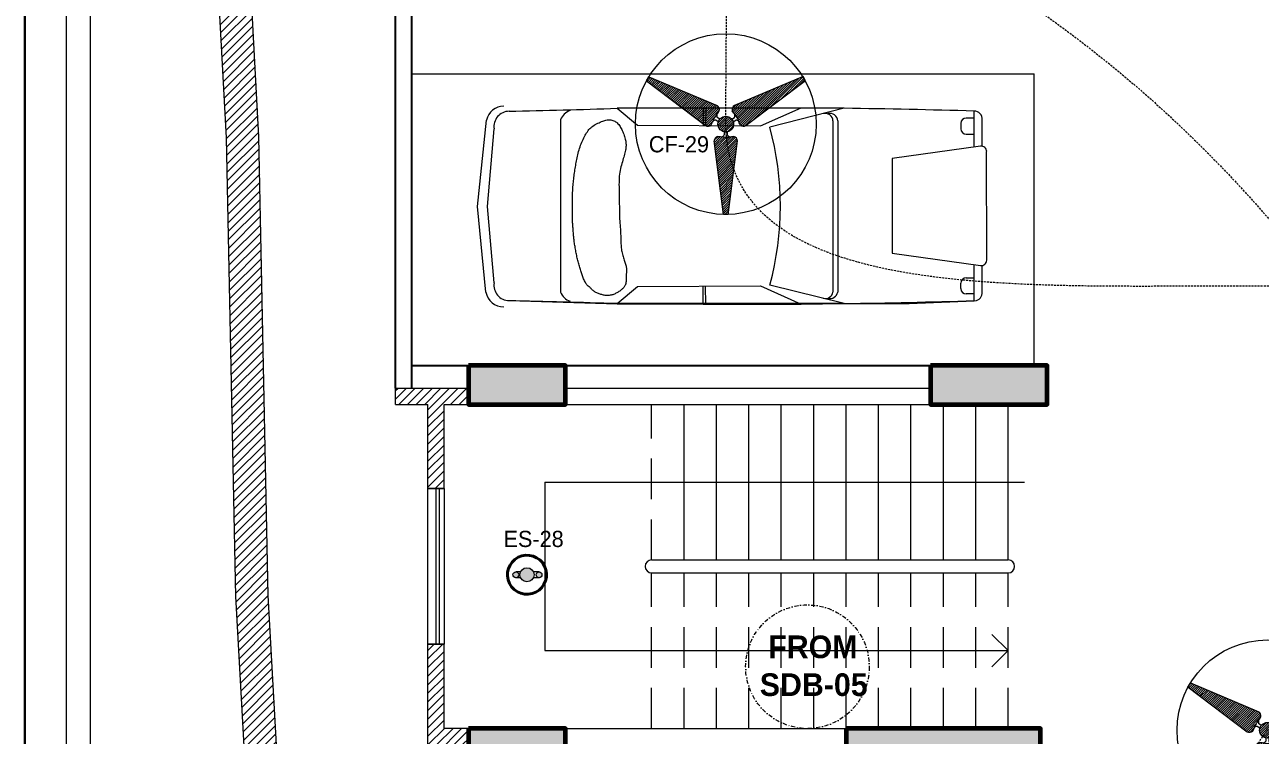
# Model space of a CAD drawing. Header units: inches. Extents: x 109699 to 44449955, y -10987 to 15824140.
# Drawn here: x 192428.4 to 192809.6, y -3500.8 to -3281.6 of the extents above; entities that cross this region are included whole.
import ezdxf

# ---------------------------------------------------------------- set-up
doc = ezdxf.new("R2010")
doc.units = ezdxf.units.IN
doc.header["$LTSCALE"] = 5
doc.header["$MEASUREMENT"] = 0
doc.linetypes.add('DASHDOT', pattern=[1, 0.5, -0.25, 0, -0.25])
doc.linetypes.add('DASHED2', pattern=[0.375, 0.25, -0.125])
doc.layers.get('0').update_dxf_attribs({"color": 123})
for name, color, linetype, lineweight in [('@NORMAL', 7, 'Continuous', 5), ('car-plan', 179, 'Continuous', 13), ('cloumn', 253, 'Continuous', 60), ('collum', 8, 'Continuous', 70), ('E-CF-Ceiling-Fan', 30, 'Continuous', 13), ('E-Con-Point', 5, 'DASHED2', 13), ('E-ES-Energy Saver-Light', 140, 'Continuous', 13), ('E-Sub-Distrubtion board', 3, 'Continuous', 13), ('glass', 140, 'Continuous', 18), ('Ground foor outer wall', 7, 'Continuous', 25), ('ha', 252, 'Continuous', 5), ('HATCH2', 253, 'Continuous', 15), ('Railling', 8, 'Continuous', 5), ('SB', 1, 'DASHDOT', 20), ('STAIR', 8, 'Continuous', 13), ('WALL-1', 8, 'Continuous', 9)]:
    doc.layers.add(name, color=color, linetype=linetype, lineweight=lineweight)
doc.styles.get("Standard").update_dxf_attribs({"font": 'times.ttf'})
pattern_1 = [(45, (140774.1269, 2531389.2565), (-1.3258252147, 1.3258252147), [])]

# ---------------------------------------------------------------- blocks, each defined once
blk = doc.blocks.new('zxczxczxcz')
at = {"layer": '@NORMAL'}
for points in [[(177327.54, -15450.1), (175295.18, -15450.1), (175295.18, -14276.83), (177327.54, -14276.83)], [(177319.91, -15442.46), (175302.82, -15442.46), (175302.82, -14284.47), (177319.91, -14284.47)]]:
    blk.add_lwpolyline(points, close=True, dxfattribs=at)
at = {"layer": 'WALL-1', "lineweight": 30}
blk.add_lwpolyline([(177340.91, -15463.47), (175281.82, -15463.47), (175281.82, -14263.47), (177340.91, -14263.47)], close=True, dxfattribs=at)
blk = doc.blocks.new('gs')
at = {"layer": 'car-plan'}
for p, q in [((26267.59, 9819.38), (26273.89, 9814.16)), ((26294.14, 9819.6), (26294.07, 9814.04)), ((26294.91, 9819.61), (26294.84, 9814.04)), ((26311.79, 9813.96), (26324.33, 9819.55)), ((26337.66, 9819.38), (26314.66, 9813.61)), ((26377.73, 9816.37), (26375.25, 9816.37)), ((26380.19, 9807.67), (26380.18, 9816.24)), ((26224.53, 9789.08), (26227.31, 9815.69)), ((26227.61, 9789.13), (26229.62, 9813.03)), ((26258.38, 9812.16), (26258.62, 9812.5)), ((26258.62, 9812.5), (26258.87, 9812.81)), ((26258.87, 9812.81), (26259.14, 9813.12)), ((26259.14, 9813.12), (26259.43, 9813.4)), ((26259.43, 9813.4), (26259.74, 9813.67)), ((26259.74, 9813.67), (26260.07, 9813.92)), ((26260.07, 9813.92), (26260.43, 9814.16)), ((26260.43, 9814.16), (26260.81, 9814.38)), ((26260.81, 9814.38), (26261.19, 9814.58)), ((26261.19, 9814.58), (26261.59, 9814.77)), ((26261.59, 9814.77), (26261.98, 9814.95)), ((26261.98, 9814.95), (26262.37, 9815.11)), ((26262.37, 9815.11), (26262.75, 9815.26)), ((26262.75, 9815.26), (26263.11, 9815.4)), ((26263.11, 9815.4), (26263.46, 9815.52)), ((26263.46, 9815.52), (26263.8, 9815.63)), ((26263.8, 9815.63), (26264.13, 9815.72)), ((26264.13, 9815.72), (26264.45, 9815.78)), ((26264.45, 9815.78), (26264.76, 9815.83)), ((26264.76, 9815.83), (26265.07, 9815.85)), ((26265.07, 9815.85), (26265.37, 9815.85)), ((26265.37, 9815.85), (26265.67, 9815.81)), ((26265.67, 9815.81), (26265.97, 9815.75)), ((26265.97, 9815.75), (26266.26, 9815.66)), ((26266.26, 9815.66), (26266.55, 9815.55)), ((26266.55, 9815.55), (26266.83, 9815.41)), ((26266.83, 9815.41), (26267.1, 9815.25)), ((26267.1, 9815.25), (26267.35, 9815.06)), ((26267.35, 9815.06), (26267.6, 9814.85)), ((26267.6, 9814.85), (26267.83, 9814.62)), ((26267.83, 9814.62), (26268.05, 9814.36)), ((26268.05, 9814.36), (26268.25, 9814.09)), ((26268.25, 9814.09), (26268.45, 9813.8)), ((26268.45, 9813.8), (26268.64, 9813.5)), ((26268.64, 9813.5), (26268.81, 9813.18)), ((26268.81, 9813.18), (26268.98, 9812.84)), ((26268.98, 9812.84), (26269.14, 9812.49)), ((26269.14, 9812.49), (26269.3, 9812.13)), ((26273.89, 9814.16), (26311.79, 9813.96)), ((26373.63, 9814.74), (26373.63, 9813.02)), ((26256.46, 9808.44), (26256.66, 9808.9)), ((26256.66, 9808.9), (26256.86, 9809.36)), ((26256.86, 9809.36), (26257.07, 9809.8)), ((26257.07, 9809.8), (26257.28, 9810.23)), ((26257.28, 9810.23), (26257.5, 9810.65)), ((26257.5, 9810.65), (26257.72, 9811.05)), ((26257.72, 9811.05), (26257.93, 9811.44)), ((26257.93, 9811.44), (26258.16, 9811.81)), ((26258.16, 9811.81), (26258.38, 9812.16)), ((26269.3, 9812.13), (26269.45, 9811.77)), ((26269.45, 9811.77), (26269.59, 9811.39)), ((26269.59, 9811.39), (26269.72, 9811.02)), ((26269.72, 9811.02), (26269.84, 9810.64)), ((26269.84, 9810.64), (26269.95, 9810.27)), ((26269.95, 9810.27), (26270.05, 9809.9)), ((26270.05, 9809.9), (26270.13, 9809.54)), ((26270.13, 9809.54), (26270.2, 9809.2)), ((26270.2, 9809.2), (26270.25, 9808.86)), ((26270.25, 9808.86), (26270.29, 9808.52)), ((26375.25, 9811.39), (26377.73, 9811.39)), ((26255.33, 9804.59), (26255.44, 9805.07)), ((26255.44, 9805.07), (26255.55, 9805.56)), ((26255.55, 9805.56), (26255.68, 9806.04)), ((26255.68, 9806.04), (26255.81, 9806.53)), ((26255.81, 9806.53), (26255.95, 9807.01)), ((26255.95, 9807.01), (26256.11, 9807.5)), ((26256.11, 9807.5), (26256.28, 9807.97)), ((26256.28, 9807.97), (26256.46, 9808.44)), ((26269.73, 9804.76), (26269.6, 9804.31)), ((26269.85, 9805.2), (26269.73, 9804.76)), ((26269.96, 9805.62), (26269.85, 9805.2)), ((26270.06, 9806.03), (26269.96, 9805.62)), ((26270.15, 9806.42), (26270.06, 9806.03)), ((26270.21, 9806.8), (26270.15, 9806.42)), ((26270.26, 9807.16), (26270.21, 9806.8)), ((26270.3, 9807.51), (26270.26, 9807.16)), ((26270.29, 9808.52), (26270.31, 9808.19)), ((26270.31, 9807.85), (26270.3, 9807.51)), ((26270.31, 9808.19), (26270.31, 9807.85)), ((26379.69, 9807.67), (26352.37, 9803.9)), ((26381.59, 9772.49), (26381.57, 9806.06)), ((26254.63, 9800.85), (26254.7, 9801.31)), ((26254.7, 9801.31), (26254.78, 9801.77)), ((26254.78, 9801.77), (26254.87, 9802.23)), ((26254.87, 9802.23), (26254.95, 9802.69)), ((26254.95, 9802.69), (26255.04, 9803.16)), ((26255.04, 9803.16), (26255.14, 9803.63)), ((26255.14, 9803.63), (26255.23, 9804.11)), ((26255.23, 9804.11), (26255.33, 9804.59)), ((26268.75, 9801.32), (26268.62, 9800.77)), ((26268.89, 9801.86), (26268.75, 9801.32)), ((26269.03, 9802.37), (26268.89, 9801.86)), ((26269.18, 9802.88), (26269.03, 9802.37)), ((26269.32, 9803.37), (26269.18, 9802.88)), ((26269.46, 9803.85), (26269.32, 9803.37)), ((26269.6, 9804.31), (26269.46, 9803.85)), ((26352.37, 9803.9), (26352.37, 9774.64)), ((26254.11, 9797.08), (26254.17, 9797.55)), ((26254.17, 9797.55), (26254.22, 9798.03)), ((26254.22, 9798.03), (26254.28, 9798.5)), ((26254.28, 9798.5), (26254.35, 9798.98)), ((26254.35, 9798.98), (26254.41, 9799.45)), ((26254.41, 9799.45), (26254.48, 9799.92)), ((26254.48, 9799.92), (26254.55, 9800.38)), ((26254.55, 9800.38), (26254.63, 9800.85)), ((26268.16, 9797.16), (26268.15, 9796.5)), ((26268.19, 9797.8), (26268.16, 9797.16)), ((26268.24, 9798.42), (26268.19, 9797.8)), ((26268.31, 9799.04), (26268.24, 9798.42)), ((26268.4, 9799.63), (26268.31, 9799.04)), ((26268.5, 9800.21), (26268.4, 9799.63)), ((26268.62, 9800.77), (26268.5, 9800.21)), ((26253.81, 9793.04), (26253.83, 9793.45)), ((26253.83, 9793.45), (26253.85, 9793.87)), ((26253.85, 9793.87), (26253.87, 9794.31)), ((26253.87, 9794.31), (26253.9, 9794.75)), ((26253.9, 9794.75), (26253.94, 9795.2)), ((26253.94, 9795.2), (26253.98, 9795.67)), ((26253.98, 9795.67), (26254.02, 9796.13)), ((26254.02, 9796.13), (26254.06, 9796.6)), ((26254.06, 9796.6), (26254.11, 9797.08)), ((26268.15, 9796.5), (26268.14, 9795.84)), ((26268.14, 9795.84), (26268.15, 9795.17)), ((26268.15, 9795.17), (26268.17, 9794.5)), ((26268.17, 9794.5), (26268.2, 9793.81)), ((26268.2, 9793.81), (26268.24, 9793.13)), ((26253.8, 9792.65), (26253.81, 9793.04)), ((26253.8, 9785.76), (26253.8, 9792.65)), ((26268.24, 9793.13), (26268.29, 9785.93)), ((26227.09, 9762.68), (26224.53, 9789.08)), ((26229.62, 9765.51), (26227.61, 9789.13)), ((26253.8, 9785.4), (26253.8, 9785.76)), ((26268.29, 9785.93), (26268.34, 9785.25)), ((26253.81, 9785.06), (26253.8, 9785.4)), ((26253.81, 9784.72), (26253.81, 9785.06)), ((26253.83, 9784.39), (26253.81, 9784.72)), ((26253.84, 9784.06), (26253.83, 9784.39)), ((26253.86, 9783.73), (26253.84, 9784.06)), ((26253.89, 9783.4), (26253.86, 9783.73)), ((26253.91, 9783.06), (26253.89, 9783.4)), ((26253.94, 9782.72), (26253.91, 9783.06)), ((26253.97, 9782.37), (26253.94, 9782.72)), ((26253.99, 9782.02), (26253.97, 9782.37)), ((26254.02, 9781.68), (26253.99, 9782.02)), ((26268.34, 9785.25), (26268.39, 9784.58)), ((26268.39, 9784.58), (26268.44, 9783.93)), ((26268.44, 9783.93), (26268.49, 9783.3)), ((26268.49, 9783.3), (26268.53, 9782.7)), ((26268.53, 9782.7), (26268.57, 9782.12)), ((26268.57, 9782.12), (26268.6, 9781.57)), ((26254.05, 9781.34), (26254.02, 9781.68)), ((26254.08, 9781), (26254.05, 9781.34)), ((26254.1, 9780.68), (26254.08, 9781)), ((26254.13, 9780.36), (26254.1, 9780.68)), ((26254.15, 9780.05), (26254.13, 9780.36)), ((26254.18, 9779.75), (26254.15, 9780.05)), ((26254.2, 9779.45), (26254.18, 9779.75)), ((26254.23, 9779.14), (26254.2, 9779.45)), ((26254.26, 9778.83), (26254.23, 9779.14)), ((26254.3, 9778.51), (26254.26, 9778.83)), ((26254.34, 9778.17), (26254.3, 9778.51)), ((26254.4, 9777.82), (26254.34, 9778.17)), ((26268.6, 9781.57), (26268.63, 9781.06)), ((26268.63, 9781.06), (26268.65, 9780.57)), ((26268.65, 9780.57), (26268.66, 9780.11)), ((26268.66, 9780.11), (26268.67, 9779.66)), ((26268.67, 9779.66), (26268.68, 9779.22)), ((26268.68, 9779.22), (26268.69, 9778.8)), ((26268.69, 9778.8), (26268.71, 9778.38)), ((26268.71, 9778.38), (26268.72, 9777.97)), ((26254.45, 9777.46), (26254.4, 9777.82)), ((26254.52, 9777.08), (26254.45, 9777.46)), ((26254.58, 9776.7), (26254.52, 9777.08)), ((26254.65, 9776.31), (26254.58, 9776.7)), ((26254.73, 9775.91), (26254.65, 9776.31)), ((26254.8, 9775.52), (26254.73, 9775.91)), ((26254.87, 9775.12), (26254.8, 9775.52)), ((26254.94, 9774.73), (26254.87, 9775.12)), ((26255.02, 9774.34), (26254.94, 9774.73)), ((26255.09, 9773.96), (26255.02, 9774.34)), ((26268.72, 9777.97), (26268.74, 9777.56)), ((26268.74, 9777.56), (26268.77, 9777.15)), ((26268.77, 9777.15), (26268.8, 9776.75)), ((26268.8, 9776.75), (26268.84, 9776.34)), ((26268.84, 9776.34), (26268.89, 9775.95)), ((26268.89, 9775.95), (26268.95, 9775.55)), ((26268.95, 9775.55), (26269.02, 9775.16)), ((26269.02, 9775.16), (26269.11, 9774.77)), ((26269.11, 9774.77), (26269.2, 9774.39)), ((26269.2, 9774.39), (26269.31, 9774.01)), ((26352.37, 9774.64), (26379.71, 9770.88)), ((26255.16, 9773.57), (26255.09, 9773.96)), ((26255.24, 9773.19), (26255.16, 9773.57)), ((26255.32, 9772.82), (26255.24, 9773.19)), ((26255.41, 9772.45), (26255.32, 9772.82)), ((26255.51, 9772.08), (26255.41, 9772.45)), ((26255.61, 9771.71), (26255.51, 9772.08)), ((26255.72, 9771.35), (26255.61, 9771.71)), ((26255.83, 9771), (26255.72, 9771.35)), ((26255.95, 9770.64), (26255.83, 9771)), ((26256.07, 9770.3), (26255.95, 9770.64)), ((26269.31, 9774.01), (26269.41, 9773.63)), ((26269.41, 9773.63), (26269.53, 9773.27)), ((26269.53, 9773.27), (26269.64, 9772.91)), ((26269.64, 9772.91), (26269.75, 9772.56)), ((26269.75, 9772.56), (26269.86, 9772.22)), ((26269.86, 9772.22), (26269.97, 9771.89)), ((26269.97, 9771.89), (26270.07, 9771.56)), ((26270.07, 9771.56), (26270.16, 9771.25)), ((26270.16, 9771.25), (26270.24, 9770.95)), ((26270.24, 9770.95), (26270.31, 9770.66)), ((26270.31, 9770.66), (26270.38, 9770.38)), ((26380.2, 9762.22), (26380.2, 9770.88)), ((26256.18, 9769.95), (26256.07, 9770.3)), ((26256.3, 9769.61), (26256.18, 9769.95)), ((26256.4, 9769.28), (26256.3, 9769.61)), ((26256.51, 9768.94), (26256.4, 9769.28)), ((26256.61, 9768.62), (26256.51, 9768.94)), ((26256.7, 9768.3), (26256.61, 9768.62)), ((26256.8, 9767.98), (26256.7, 9768.3)), ((26256.9, 9767.66), (26256.8, 9767.98)), ((26257.01, 9767.35), (26256.9, 9767.66)), ((26257.12, 9767.04), (26257.01, 9767.35)), ((26257.24, 9766.74), (26257.12, 9767.04)), ((26257.37, 9766.44), (26257.24, 9766.74)), ((26270.33, 9766.85), (26270.32, 9766.68)), ((26270.32, 9766.68), (26270.32, 9766.51)), ((26270.34, 9767.43), (26270.33, 9767.23)), ((26270.33, 9767.23), (26270.33, 9767.04)), ((26270.33, 9767.04), (26270.33, 9766.85)), ((26270.35, 9767.64), (26270.34, 9767.43)), ((26270.37, 9767.85), (26270.35, 9767.64)), ((26270.38, 9768.06), (26270.37, 9767.85)), ((26270.38, 9770.38), (26270.42, 9770.11)), ((26270.4, 9768.27), (26270.38, 9768.06)), ((26270.43, 9768.48), (26270.4, 9768.27)), ((26270.42, 9770.11), (26270.46, 9769.85)), ((26270.45, 9768.7), (26270.43, 9768.48)), ((26270.47, 9768.91), (26270.45, 9768.7)), ((26270.46, 9769.85), (26270.48, 9769.6)), ((26270.48, 9769.13), (26270.47, 9768.91)), ((26270.48, 9769.6), (26270.48, 9769.36)), ((26270.48, 9769.36), (26270.48, 9769.13)), ((26375.25, 9767.07), (26377.73, 9767.07)), ((26257.51, 9766.14), (26257.37, 9766.44)), ((26257.66, 9765.86), (26257.51, 9766.14)), ((26257.81, 9765.59), (26257.66, 9765.86)), ((26257.96, 9765.35), (26257.81, 9765.59)), ((26258.1, 9765.13), (26257.96, 9765.35)), ((26258.24, 9764.93), (26258.1, 9765.13)), ((26258.37, 9764.77), (26258.24, 9764.93)), ((26258.48, 9764.65), (26258.37, 9764.77)), ((26258.59, 9764.55), (26258.48, 9764.65)), ((26258.69, 9764.48), (26258.59, 9764.55)), ((26258.78, 9764.42), (26258.69, 9764.48)), ((26258.87, 9764.37), (26258.78, 9764.42)), ((26258.96, 9764.31), (26258.87, 9764.37)), ((26259.06, 9764.25), (26258.96, 9764.31)), ((26259.16, 9764.16), (26259.06, 9764.25)), ((26259.27, 9764.06), (26259.16, 9764.16)), ((26259.39, 9763.93), (26259.27, 9764.06)), ((26259.52, 9763.78), (26259.39, 9763.93)), ((26259.66, 9763.62), (26259.52, 9763.78)), ((26259.81, 9763.46), (26259.66, 9763.62)), ((26259.98, 9763.29), (26259.81, 9763.46)), ((26260.16, 9763.13), (26259.98, 9763.29)), ((26260.35, 9762.97), (26260.16, 9763.13)), ((26260.56, 9762.82), (26260.35, 9762.97)), ((26260.78, 9762.68), (26260.56, 9762.82)), ((26267.58, 9759.15), (26273.89, 9764.38)), ((26268.14, 9762.85), (26267.91, 9762.7)), ((26268.35, 9763), (26268.14, 9762.85)), ((26268.57, 9763.16), (26268.35, 9763)), ((26268.77, 9763.32), (26268.57, 9763.16)), ((26268.97, 9763.48), (26268.77, 9763.32)), ((26269.15, 9763.64), (26268.97, 9763.48)), ((26269.33, 9763.8), (26269.15, 9763.64)), ((26269.49, 9763.96), (26269.33, 9763.8)), ((26269.63, 9764.13), (26269.49, 9763.96)), ((26269.76, 9764.29), (26269.63, 9764.13)), ((26269.87, 9764.45), (26269.76, 9764.29)), ((26269.96, 9764.62), (26269.87, 9764.45)), ((26270.04, 9764.78), (26269.96, 9764.62)), ((26270.11, 9764.93), (26270.04, 9764.78)), ((26270.16, 9765.09), (26270.11, 9764.93)), ((26270.2, 9765.24), (26270.16, 9765.09)), ((26270.24, 9765.38), (26270.2, 9765.24)), ((26270.26, 9765.51), (26270.24, 9765.38)), ((26270.28, 9765.64), (26270.26, 9765.51)), ((26270.3, 9765.75), (26270.28, 9765.64)), ((26270.31, 9765.87), (26270.3, 9765.75)), ((26270.32, 9766.11), (26270.31, 9765.99)), ((26270.31, 9765.99), (26270.31, 9765.87)), ((26270.32, 9766.51), (26270.32, 9766.37)), ((26270.32, 9766.37), (26270.32, 9766.23)), ((26270.32, 9766.23), (26270.32, 9766.11)), ((26273.89, 9764.38), (26311.79, 9764.58)), ((26294.14, 9758.94), (26294.07, 9764.5)), ((26294.91, 9758.93), (26294.84, 9764.5)), ((26311.79, 9764.58), (26324.33, 9758.99)), ((26337.59, 9759.15), (26314.7, 9764.86)), ((26373.63, 9763.73), (26373.63, 9765.45)), ((26261.02, 9762.55), (26260.78, 9762.68)), ((26261.26, 9762.44), (26261.02, 9762.55)), ((26261.51, 9762.33), (26261.26, 9762.44)), ((26261.77, 9762.23), (26261.51, 9762.33)), ((26262.02, 9762.13), (26261.77, 9762.23)), ((26262.28, 9762.04), (26262.02, 9762.13)), ((26262.54, 9761.96), (26262.28, 9762.04)), ((26262.8, 9761.89), (26262.54, 9761.96)), ((26263.06, 9761.82), (26262.8, 9761.89)), ((26263.31, 9761.76), (26263.06, 9761.82)), ((26263.57, 9761.71), (26263.31, 9761.76)), ((26263.83, 9761.67), (26263.57, 9761.71)), ((26264.09, 9761.64), (26263.83, 9761.67)), ((26264.35, 9761.63), (26264.09, 9761.64)), ((26264.62, 9761.62), (26264.35, 9761.63)), ((26264.88, 9761.63), (26264.62, 9761.62)), ((26265.15, 9761.65), (26264.88, 9761.63)), ((26265.42, 9761.69), (26265.15, 9761.65)), ((26265.68, 9761.74), (26265.42, 9761.69)), ((26265.95, 9761.8), (26265.68, 9761.74)), ((26266.21, 9761.87), (26265.95, 9761.8)), ((26266.46, 9761.96), (26266.21, 9761.87)), ((26266.72, 9762.06), (26266.46, 9761.96)), ((26266.97, 9762.17), (26266.72, 9762.06)), ((26267.21, 9762.29), (26266.97, 9762.17)), ((26267.45, 9762.42), (26267.21, 9762.29)), ((26267.68, 9762.56), (26267.45, 9762.42)), ((26267.91, 9762.7), (26267.68, 9762.56)), ((26377.73, 9762.1), (26375.25, 9762.1))]:
    blk.add_line(p, q, dxfattribs=at)
for points in [[(26337.66, 9819.38), (26267.59, 9819.38)], [(26377.73, 9807.44), (26377.73, 9818.52)], [(26250.07, 9815.86), (26250.07, 9762.68)], [(26334.16, 9815.48), (26334.16, 9762.68)], [(26335.61, 9815.48), (26335.61, 9762.68)], [(26377.73, 9760.02), (26377.73, 9771.11)], [(26234.23, 9760.08), (26250.91, 9759.59), (26267.59, 9759.1), (26294.14, 9758.94), (26324.33, 9758.99), (26337.59, 9759.15), (26357.66, 9759.15), (26377.73, 9760.02)], [(26337.59, 9759.15), (26267.58, 9759.15)]]:
    blk.add_lwpolyline(points, dxfattribs=at)
for centre, radius, start, end in [((26232.58, 9814.7), 5.37, 90.1707, 169.325), ((26234.25, 9813.78), 4.69, 90.1951, 189.1327), ((26145.98, 13653.85), 3836.4, 271.31807, 271.8165), ((26254.83, 9813.85), 5.17, 110.4258, 157.0865), ((26331.72, 9815.38), 2.44, 2.4388, 104.0768), ((26333.18, 9815.38), 2.44, 2.4388, 104.0768), ((26300.3, 7127.06), 2692.58, 88.35208, 89.20503), ((26375.25, 9814.74), 1.63, 90, 180), ((26377.72, 9816.05), 2.47, 355.6524, 89.7313), ((26224.89, 9789.17), 93.04, 344.8512, 15.2298), ((26375.25, 9813.02), 1.63, 180, 270), ((26379.95, 9806.06), 1.63, 0.0405, 98.9166), ((26379.96, 9772.48), 1.63, 261.1023, 0.0405), ((26375.25, 9765.45), 1.63, 90, 180), ((26234.25, 9764.76), 4.69, 170.8673, 269.8049), ((26375.25, 9763.73), 1.63, 180, 270), ((26232.39, 9763.5), 5.37, 188.7802, 271.8146), ((26145.98, 5924.63), 3836.4, 88.1835, 88.68193), ((26254.83, 9764.7), 5.17, 202.9135, 249.5742), ((26331.76, 9763.12), 2.44, 256.0043, 349.7168), ((26333.21, 9763.12), 2.44, 256.0043, 349.7168), ((26301.78, 12347.18), 2588.28, 270.7926, 271.68154), ((26377.76, 9762.46), 2.45, 273.8483, 5.5187)]:
    blk.add_arc(centre, radius, start, end, dxfattribs=at)
blk = doc.blocks.new('coloumn-01')
at = {"layer": 'ha'}
h = blk.add_hatch(dxfattribs=at)
h.set_pattern_fill('AR-CONC', color=256, scale=0.5)
h.set_pattern_definition([(50, (0, 0), (3.586300913, -0.313760675), [0.375, -4.125]), (355, (0, 0), (-0.693756668, 3.7609606685), [0.3, -3.3]), (100.45144446, (0.299, -0.026), (2.8925442336, 3.447199955), [0.31870096, -3.50571056]), (46.1842, (0, 1), (5.336206653, -0.827596404), [0.5625, -6.1875]), (96.6356355, (0.4447, 0.931), (4.673309728, 4.870593004), [0.47805171, -5.2585688]), (351.184164, (0, 1), (4.673309725, 4.870593001), [0.45, -4.950000005]), (21, (0.5, 0.75), (2.9845352606, -2.0130944533), [0.375, -4.125]), (326, (0.5, 0.75), (1.2165766596, 3.625750225), [0.3, -3.3]), (71.45144474, (0.7487, 0.5822), (4.2011118836, 1.612655764), [0.31870095, -3.50571056]), (37.5, (0, 0), (0.0607992766, 1.66446926916), [0, -3.26, 0, -3.35, 0, -3.3125]), (7.5, (0, 0), (1.3153476872, 1.9720585594), [0, -1.91, 0, -3.185, 0, -1.2625]), (327.5, (-1.115, 0), (2.66911218086, -0.1127743587), [0, -1.25, 0, -3.9, 0, -5.175]), (317.5, (-1.615, 0), (2.9159308467, 0.5005249117), [0, -1.625, 0, -2.59, 0, -3.675])])
h.paths.add_polyline_path([(32128.45, -2546319.05), (32092.45, -2546319.05), (32092.45, -2546331.05), (32128.45, -2546331.05)])
h.paths.add_polyline_path([(32128.45, -2546617.13), (32098.45, -2546617.13), (32098.45, -2546629.13), (32128.45, -2546629.13)])
h.paths.add_polyline_path([(31978.52, -2546605.13), (31966.52, -2546605.13), (31966.52, -2546635.13), (31978.52, -2546635.13)])
h.paths.add_polyline_path([(31821.2, -2546605.13), (31809.2, -2546605.13), (31809.2, -2546635.13), (31821.2, -2546635.13)])
h.paths.add_polyline_path([(31689.2, -2546611.13), (31677.2, -2546611.13), (31677.2, -2546635.13), (31689.2, -2546635.13)])
h.paths.add_polyline_path([(31417.2, -2546611.13), (31405.2, -2546611.13), (31405.2, -2546635.13), (31417.2, -2546635.13)])
h.paths.add_polyline_path([(31435.2, -2546415.35), (31405.2, -2546415.35), (31405.2, -2546427.35), (31435.2, -2546427.35)])
h.paths.add_polyline_path([(31633.75, -2546415.35), (31603.75, -2546415.35), (31603.75, -2546427.35), (31633.75, -2546427.35)])
h.paths.add_polyline_path([(31821.2, -2546319.05), (31809.2, -2546319.05), (31809.2, -2546349.05), (31821.2, -2546349.05)])
h.paths.add_polyline_path([(31996.52, -2546319.05), (31966.52, -2546319.05), (31966.52, -2546331.05), (31996.52, -2546331.05)])
h.paths.add_polyline_path([(31581.75, -2546291.05), (31541.75, -2546291.05), (31541.75, -2546301.05), (31581.75, -2546301.05)])
h.paths.add_polyline_path([(31485.75, -2546261.05), (31475.75, -2546261.05), (31475.75, -2546301.05), (31485.75, -2546301.05)])
h.paths.add_polyline_path([(31581.75, -2546206.05), (31521.75, -2546206.05), (31521.75, -2546216.05), (31581.75, -2546216.05)])
h.paths.add_polyline_path([(31435.2, -2546206.05), (31405.2, -2546206.05), (31405.2, -2546218.05), (31435.2, -2546218.05)])
h.paths.add_polyline_path([(31435.2, -2546094.05), (31405.2, -2546094.05), (31405.2, -2546106.05), (31435.2, -2546106.05)])
h.paths.add_polyline_path([(31583.75, -2546094.05), (31547.75, -2546094.05), (31547.75, -2546106.05), (31583.75, -2546106.05)])
h.paths.add_polyline_path([(31775.41, -2546094.05), (31763.41, -2546094.05), (31763.41, -2546124.05), (31775.41, -2546124.05)])
h.paths.add_polyline_path([(32059.8, -2546094.05), (32047.8, -2546094.05), (32047.8, -2546124.05), (32059.8, -2546124.05)])
h.paths.add_polyline_path([(32058.07, -2545913.63), (32028.07, -2545913.63), (32028.07, -2545925.63), (32058.07, -2545925.63)])
h.paths.add_polyline_path([(32048.07, -2545722.71), (32036.07, -2545722.71), (32036.07, -2545746.71), (32048.07, -2545746.71)])
h.paths.add_polyline_path([(31799.41, -2545913.63), (31763.41, -2545913.63), (31763.41, -2545925.63), (31799.41, -2545925.63)])
h.paths.add_polyline_path([(31591.54, -2545945.05), (31561.31, -2545945.05), (31561.31, -2545957.05), (31591.54, -2545957.05)])
h.paths.add_polyline_path([(31435.2, -2545945.05), (31405.2, -2545945.05), (31405.2, -2545957.05), (31435.2, -2545957.05)])
h.paths.add_polyline_path([(31429.2, -2545715.38), (31405.2, -2545715.38), (31405.2, -2545727.38), (31429.2, -2545727.38)])
h.paths.add_polyline_path([(31605.54, -2545715.38), (31581.54, -2545715.38), (31581.54, -2545727.38), (31605.54, -2545727.38)])
h.paths.add_polyline_path([(31775.41, -2545711.61), (31763.41, -2545711.61), (31763.41, -2545735.61), (31775.41, -2545735.61)])
at = {"layer": 'cloumn'}
for points, elevation in [([(31405.2, -2546094.05), (31405.2, -2546106.05), (31435.2, -2546106.05), (31435.2, -2546094.05)], -16.69), ([(31547.75, -2546094.05), (31547.75, -2546106.05), (31583.75, -2546106.05), (31583.75, -2546094.05)], -16.69), ([(31405.2, -2546206.05), (31405.2, -2546218.05), (31435.2, -2546218.05), (31435.2, -2546206.05)], -16.7), ([(31521.75, -2546206.05), (31521.75, -2546216.05), (31581.75, -2546216.05), (31581.75, -2546206.05)], -16.77)]:
    blk.add_lwpolyline(points, close=True, dxfattribs=dict(at, elevation=elevation))
blk = doc.blocks.new('1')
at = {"layer": 'E-CF-Ceiling-Fan', "linetype": 'ByBlock', "ltscale": 0.5}
h = blk.add_hatch(dxfattribs=at)
h.set_pattern_fill('ANSI31', color=256, scale=10)
edge = h.paths.add_edge_path()
edge.add_line((209066.54, -13067.12), (209064.64, -13070.41))
edge.add_line((209064.64, -13070.41), (209110.25, -13104.88))
edge.add_ellipse((209112.02, -13101.65), major_axis=(2.6, 2.6), ratio=1, start_angle=196.31276, end_angle=268.28725)
edge.add_line((209114.54, -13104.33), (209115.48, -13102.7))
edge.add_ellipse((209130.24, -13106.24), major_axis=(10.73, 10.73), ratio=1, start_angle=88.44228, end_angle=121.48903, ccw=False)
edge.add_line((209119.81, -13095.22), (209120.85, -13093.41))
edge.add_ellipse((209117.27, -13092.56), major_axis=(2.6, 2.6), ratio=1, start_angle=301.64406, end_angle=373.61855)
edge.add_line((209119.19, -13089.42), (209066.54, -13067.12))
edge = h.paths.add_edge_path()
edge.add_ellipse((209131.09, -13116.74), major_axis=(2.63, 2.63), ratio=1, start_angle=316.82974, end_angle=387.83896)
edge.add_line((209132.19, -13113.18), (209130.55, -13113.22))
edge.add_ellipse((209126.3, -13098.3), major_axis=(-10.97, 10.97), ratio=1, start_angle=145.19517, end_angle=150.87436, ccw=False)
edge.add_ellipse((209126.3, -13098.3), major_axis=(-10.97, 10.97), ratio=1, start_angle=122.43368, end_angle=145.19517, ccw=False)
edge.add_ellipse((209126.3, -13098.3), major_axis=(-10.97, 10.97), ratio=1, start_angle=118.57493, end_angle=122.43368, ccw=False)
edge.add_line((209121.91, -13113.18), (209119.57, -13113.18))
edge.add_ellipse((209120.63, -13116.71), major_axis=(2.6, 2.6), ratio=1, start_angle=61.68097, end_angle=133.65033)
edge.add_line((209116.95, -13116.62), (209123.99, -13173.43))
edge.add_line((209123.99, -13173.43), (209127.78, -13173.44))
edge.add_line((209127.78, -13173.44), (209134.81, -13116.62))
h.paths.add_polyline_path([(209119.85, -13103.74, 1), (209131.91, -13103.74, 1)])
edge = h.paths.add_edge_path()
edge.add_line((209187.37, -13070.2), (209185.49, -13066.97))
edge.add_line((209185.49, -13066.97), (209132.57, -13089.42))
edge.add_ellipse((209134.49, -13092.56), major_axis=(-2.6, 2.6), ratio=1, start_angle=-13.61855, end_angle=58.35594)
edge.add_line((209130.91, -13093.41), (209131.96, -13095.22))
edge.add_ellipse((209121.52, -13106.24), major_axis=(10.73, 10.73), ratio=1, start_angle=328.51097, end_angle=361.55772, ccw=False)
edge.add_line((209136.28, -13102.7), (209137.22, -13104.33))
edge.add_ellipse((209139.75, -13101.65), major_axis=(-2.6, 2.6), ratio=1, start_angle=91.71275, end_angle=163.2983)
edge.add_line((209141.49, -13104.89), (209187.37, -13070.2))
at = {"layer": 'E-CF-Ceiling-Fan', "ltscale": 10}
for p, q in [((209064.64, -13070.41), (209066.54, -13067.12)), ((209064.64, -13070.41), (209110.25, -13104.88)), ((209066.54, -13067.12), (209119.19, -13089.42)), ((209185.49, -13066.97), (209132.57, -13089.42)), ((209187.37, -13070.2), (209141.49, -13104.89)), ((209187.37, -13070.2), (209185.49, -13066.97)), ((209119.81, -13095.22), (209120.85, -13093.41)), ((209131.96, -13095.22), (209130.91, -13093.41)), ((209114.54, -13104.33), (209115.48, -13102.7)), ((209120.09, -13102.06), (209118.09, -13100.71)), ((209121.19, -13099.96), (209119.13, -13098.56)), ((209130.58, -13099.96), (209132.63, -13098.56)), ((209131.67, -13102.06), (209133.67, -13100.71)), ((209137.22, -13104.33), (209136.28, -13102.7)), ((209119.57, -13113.18), (209121.91, -13113.18)), ((209124.63, -13109.64), (209124.63, -13112.09)), ((209126.99, -13109.67), (209126.99, -13112.09)), ((209130.55, -13113.22), (209132.19, -13113.18)), ((209123.99, -13173.43), (209116.95, -13116.62)), ((209127.78, -13173.44), (209134.81, -13116.62)), ((209127.78, -13173.44), (209123.99, -13173.43))]:
    blk.add_line(p, q, dxfattribs=at)
for radius in [69.7, 6.03]:
    blk.add_circle((209125.88, -13103.74), radius, dxfattribs=at)
for centre, major_axis, start_param, end_param in [((209117.27, -13092.56), (2.6, 2.6), 5.264682, 6.520874), ((209134.49, -13092.56), (-2.6, 2.6), -0.237688, 1.018503), ((209130.24, -13106.24), (10.73, 10.73), 1.543609, 2.120384), ((209118.16, -13104.58), (2.74, 2.74), 0.801842, 1.428905), ((209122.76, -13097.19), (-2.74, 2.74), 0.462237, 1.148538), ((209121.52, -13106.24), (10.73, 10.73), 5.733598, 6.310373), ((209129.01, -13097.19), (-2.74, 2.74), 3.563851, 4.250152), ((209133.61, -13104.58), (-2.74, 2.74), -1.428905, -0.801842), ((209112.02, -13101.65), (2.6, 2.6), 3.426304, 4.682496), ((209120.63, -13116.71), (2.6, 2.6), 1.076536, 2.332638), ((209126.3, -13098.3), (-10.97, 10.97), 2.069523, 2.633254), ((209121.46, -13109.86), (-2.74, 2.74), 2.745104, 3.314941), ((209130.16, -13109.86), (2.74, 2.74), 2.968245, 3.636223), ((209131.09, -13116.74), (2.63, 2.63), 5.529722, 6.769067), ((209139.75, -13101.65), (-2.6, 2.6), 1.60069, 2.856881)]:
    blk.add_ellipse(centre, major_axis=major_axis, ratio=1, start_param=start_param, end_param=end_param, dxfattribs=at)
blk = doc.blocks.new('A$C63FA2F8C')
at = {"linetype": 'ByBlock', "ltscale": 0.5}
h = blk.add_hatch(color=256, dxfattribs=at)
h.dxf.hatch_style = 1
h.paths.add_polyline_path([(337, 262, 1), (186, 262, 1)])
h.paths.add_polyline_path([(175, 261, 1), (112, 261, 1)])
h.paths.add_polyline_path([(360, 261, 1), (423, 261, 1)])
at = {"ltscale": 2}
for p, q in [((193, 293), (145, 293)), ((391, 293), (330, 293)), ((194, 230), (145, 230)), ((391, 230), (330, 230))]:
    blk.add_line(p, q, dxfattribs=at)
for centre, radius in [((143, 261), 31.4), ((262, 262), 75.4), ((391, 261), 31.4)]:
    blk.add_circle(centre, radius, dxfattribs=at)
at = {"lineweight": 40}
blk.add_ellipse((262, 262), major_axis=(-89, 189), ratio=1, start_param=-1.547954, end_param=4.735231, dxfattribs=at)

msp = doc.modelspace()

# ---------------------------------------------------------------- hatches: boundary and pattern name
at = {"layer": 'HATCH2'}
h = msp.add_hatch(dxfattribs=at)
h.set_pattern_fill('ANSI31', color=256, scale=15)
h.set_pattern_definition(pattern_1)
h.paths.add_polyline_path([(192507.08, -4034), (192508.63, -3989.05), (192511.02, -3920.14), (192512.25, -3884.64), (192513.14, -3809.39), (192513.48, -3777.18), (192508.64, -3709.19), (192504.31, -3643.01), (192500.41, -3581.96), (192497.16, -3523.69), (192494.86, -3482.33), (192493.51, -3458.02), (192491.84, -3374.13), (192490.69, -3316.49), (192486.21, -3233.82), (192485.22, -3215.6), (192483.27, -3151.88), (192481.65, -3096.94), (192480.09, -3047.61), (192479.26, -3021.67), (192477.43, -2963.89), (192476.39, -2931.23), (192766.37, -2911.34), (192880.33, -2903.53), (193086.55, -2889.39), (193240.67, -2878.82), (193242.49, -2888.72), (193193.36, -2892.09), (193115.56, -2897.42), (193017.63, -2904.14), (192894.59, -2912.58), (192661.62, -2928.55), (192486.69, -2940.55), (192490.34, -3055.32), (192493.54, -3161.01), (192495.32, -3217.16), (192497.81, -3263.17), (192500.68, -3316.12), (192503.5, -3457.64), (192510.39, -3581.36), (192522.93, -3768.99), (192522.63, -3856.77), (192518.75, -3985.91), (192517.06, -4034.66)])
h = msp.add_hatch(dxfattribs=at)
h.set_pattern_fill('ANSI31', color=256, scale=15)
h.set_pattern_definition(pattern_1)
h.paths.add_polyline_path([(192552.83, -3398.7), (192552.83, -3424.7), (192557.83, -3424.7), (192557.83, -3398.7), (192565.28, -3398.7), (192565.28, -3393.7), (192542.85, -3393.7), (192542.85, -3398.7)])
h = msp.add_hatch(dxfattribs=at)
h.set_pattern_fill('ANSI31', color=256, scale=15)
h.set_pattern_definition(pattern_1)
h.paths.add_polyline_path([(192557.83, -3498.7), (192557.83, -3472.7), (192552.83, -3472.7), (192552.83, -3503.7), (192555.83, -3503.7), (192555.83, -3510.7), (192560.83, -3510.7), (192560.83, -3503.7), (192565.28, -3503.7), (192565.28, -3498.7)])

# ---------------------------------------------------------------- linework, layer by layer
at = {"layer": '@NORMAL'}
for p, q in [((192547.83, -3296.7, 0.42), (192739.83, -3296.7, 0.29)), ((192739.81, -3386.7, -6.05), (192739.83, -3296.7, -3.37))]:
    msp.add_line(p, q, dxfattribs=at)
at = {"layer": '@NORMAL', "color": 1}
for p, q in [((192588.83, -3422.7, 0.42), (192588.83, -3474.7, 0.42)), ((192588.83, -3422.7, 0.4), (192736.83, -3422.7, 0.26)), ((192731.83, -3474.7, 0.44), (192726.83, -3469.7, 0.44)), ((192588.83, -3474.7, 0.34), (192731.83, -3474.7, 0.34)), ((192731.83, -3474.7, 0.54), (192726.83, -3479.7, 0.44))]:
    msp.add_line(p, q, dxfattribs=at)
at = {"layer": 'E-Con-Point', "ltscale": 0.5}
for points in [[(193120.33, -3401.17, -0.21), (193079.41, -3392.59, 0.21), (192800.89, -3362.21, 0.21), (192644.71, -3312.23, 0.21), (192644.71, -3309.82, 0.21), (192645.49, -3107.18, 0.72)], [(192528.11, -3204.4, 0.51), (192599.55, -3214.52, 0.51), (192783.6, -3311.6), (192872.18, -3422.31, 0.48), (193056.34, -3630.5), (193221.22, -3659.79, 0.56)], [(193120.33, -3401.17, -0.11), (193005.1, -3405.12, 0.5), (192867.23, -3463.36, 0.51), (192811.82, -3499.28), (193028.81, -3750.99, -0.06), (193028.31, -3755.77, -0.06), (192820, -3783.46, 0.22), (192670.17, -3731.74)]]:
    msp.add_spline(points, degree=3, dxfattribs=at)
at = {"layer": 'glass'}
for p, q in [((192552.83, -3472.7, 0.42), (192552.83, -3424.7, 0.42)), ((192555.33, -3472.7, 0.42), (192555.33, -3424.7, 0.42)), ((192556.33, -3472.7, 0.42), (192556.33, -3424.7, 0.42)), ((192557.83, -3424.7, 0.42), (192557.83, -3472.7, 0.42))]:
    msp.add_line(p, q, dxfattribs=at)
at = {"layer": 'Ground foor outer wall'}
for p, q in [((192547.81, -3393.7, -6.25), (192547.85, -3161.7, 0.64)), ((192542.85, -3393.7, 0.4), (192542.85, -3166.7, 0.55)), ((192547.81, -3386.7, 0.42), (192723.83, -3386.7, 0.3))]:
    msp.add_line(p, q, dxfattribs=at)
at = {"layer": 'Railling', "linetype": 'Continuous'}
for p, q in [((192621.83, -3446.7, 0.43), (192731.83, -3446.7, 0.43)), ((192621.83, -3450.7, 0.43), (192731.83, -3450.7, 0.43))]:
    msp.add_line(p, q, dxfattribs=at)
for centre, start, end in [((192621.83, -3448.7, 0.43), 90, 270), ((192731.83, -3448.7, 0.43), 270, 90)]:
    msp.add_arc(centre, 2, start, end, dxfattribs=at)
at = {"layer": 'SB', "ltscale": 0.5}
msp.add_circle((192669.91, -3479.65, 0.6), 19.07, dxfattribs=at)
at = {"layer": 'STAIR', "linetype": 'DASHED2', "ltscale": 10}
for p, q in [((192621.83, -3446.7, 0.33), (192621.83, -3398.7, 0.3)), ((192621.83, -3498.7, 0.35), (192621.83, -3450.7, 0.33)), ((192631.83, -3498.7, 0.35), (192631.83, -3450.7, 0.33)), ((192641.83, -3498.7, 0.35), (192641.83, -3450.7, 0.33)), ((192651.83, -3498.7, 0.35), (192651.83, -3450.7, 0.33)), ((192661.83, -3498.7, 0.35), (192661.83, -3450.7, 0.33)), ((192671.83, -3498.7, 0.35), (192671.83, -3450.7, 0.33)), ((192681.83, -3498.7, 0.35), (192681.83, -3450.7, 0.33)), ((192691.83, -3498.7, 0.35), (192691.83, -3450.7, 0.33)), ((192701.83, -3498.7, 0.35), (192701.83, -3450.7, 0.33)), ((192711.83, -3498.7, 0.35), (192711.83, -3450.7, 0.33)), ((192721.83, -3498.7, 0.35), (192721.83, -3450.7, 0.33)), ((192731.83, -3498.7, 0.35), (192731.83, -3450.7, 0.33))]:
    msp.add_line(p, q, dxfattribs=at)
at = {"layer": 'STAIR', "linetype": 'Continuous'}
for p, q in [((192631.83, -3446.7, 0.33), (192631.83, -3398.7, 0.3)), ((192641.83, -3446.7, 0.33), (192641.83, -3398.7, 0.3)), ((192651.83, -3446.7, 0.33), (192651.83, -3398.7, 0.3)), ((192661.83, -3446.7, 0.33), (192661.83, -3398.7, 0.3)), ((192671.83, -3446.7, 0.33), (192671.83, -3398.7, 0.3)), ((192681.83, -3446.7, 0.33), (192681.83, -3398.7, 0.3)), ((192691.83, -3446.7, 0.33), (192691.83, -3398.7, 0.3)), ((192701.83, -3446.7, 0.33), (192701.83, -3398.7, 0.3)), ((192711.83, -3446.7, 0.33), (192711.83, -3398.7, 0.3)), ((192721.83, -3446.7, 0.33), (192721.83, -3398.7, 0.3)), ((192731.83, -3446.7, 0.33), (192731.83, -3398.7, 0.3))]:
    msp.add_line(p, q, dxfattribs=at)
at = {"layer": 'WALL-1'}
for p, q in [((192542.85, -3393.7, 0.4), (192565.28, -3393.7, 0.4)), ((192542.85, -3398.7, 0.39), (192542.85, -3393.7, 0.4)), ((192595.28, -3393.7, 0.4), (192707.83, -3393.7, 0.4)), ((192601.85, -3393.7, 0.5), (192606.85, -3393.7, 0.5)), ((192542.85, -3398.7, 0.4), (192552.83, -3398.7, 0.4)), ((192552.83, -3424.7, 0.32), (192552.83, -3398.7, 0.3)), ((192557.83, -3424.7, 0.32), (192557.83, -3398.7, 0.3)), ((192557.83, -3398.7, 0.4), (192723.83, -3398.7, 0.4)), ((192557.83, -3424.7, 0.43), (192552.83, -3424.7, 0.43)), ((192552.83, -3424.7, 0.42), (192557.83, -3424.7, 0.42)), ((192552.83, -3503.7, 0.36), (192552.83, -3472.7, 0.34)), ((192557.83, -3472.7, 0.43), (192552.83, -3472.7, 0.43)), ((192552.83, -3472.7, 0.42), (192557.83, -3472.7, 0.42)), ((192557.83, -3498.7, 0.35), (192557.83, -3472.7, 0.34)), ((192565.28, -3498.7, 0.49), (192557.83, -3498.7, 0.45)), ((192595.28, -3498.7, 0.39), (192681.83, -3498.7, 0.32))]:
    msp.add_line(p, q, dxfattribs=at)
for points in [[(192507.08, -4034), (192512.36, -3881.61), (192513.48, -3777.18), (192507.67, -3695.51), (192500.41, -3581.96), (192493.51, -3458.02), (192490.69, -3316.49), (192484.95, -3210.63), (192482.14, -3112.11), (192482.14, -3112.11), (192476.39, -2931.23), (193240.67, -2878.82)], [(192517.06, -4034.5), (192522.36, -3881.84), (192523.49, -3776.87), (192517.65, -3694.83), (192510.39, -3581.36), (192503.5, -3457.64), (192500.68, -3316.12), (192494.94, -3210.22), (192492.13, -3111.81), (192486.69, -2940.55), (193242.49, -2888.72)]]:
    msp.add_lwpolyline(points, dxfattribs=at)

# ---------------------------------------------------------------- block references
at = {"layer": '@NORMAL'}
msp.add_blockref('coloumn-01', (161160.08, 2542707.35, 17.19), dxfattribs=at)
at = {"layer": 'car-plan'}
msp.add_blockref('gs', (166343.62, -13126.73, 0.21), dxfattribs=at)
at = {"layer": 'collum', "linetype": 'ByBlock', "xscale": 0.4, "yscale": 0.4, "zscale": 0.4}
for p in [(108994.36, 1929.26, 0.21), (109161.46, 1742.22)]:
    msp.add_blockref('1', p, dxfattribs=at)
at = {"layer": 'E-ES-Energy Saver-Light', "xscale": 0.02880000000004657, "yscale": 0.02880000000004657, "zscale": 0.02880000000004657}
msp.add_blockref('A$C63FA2F8C', (192575.83, -3458.81, 0.42), dxfattribs=at)
at = {"layer": 'WALL-1', "linetype": 'Continuous', "xscale": 0.9681819840000001, "yscale": 0.9681819840000001, "zscale": 0.9681819840000001, "rotation": 270}
msp.add_blockref('zxczxczxcz', (207399.85, 167129.46), dxfattribs=at)

# ---------------------------------------------------------------- texts
at = {"layer": 'E-CF-Ceiling-Fan', "color": 1, "insert": (192620.96, -3315.94, 0.21), "char_height": 5, "width": 24.0847, "attachment_point": 1}
msp.add_mtext('{\\fCentury Gothic|b0|i0|c0|p34;\\C256;CF-29}', dxfattribs=at)
at = {"layer": 'E-ES-Energy Saver-Light', "insert": (192576.12, -3437.72, 0.42), "char_height": 5, "width": 24.0847, "attachment_point": 1}
msp.add_mtext('{\\fCentury Gothic|b0|i0|c0|p34;ES-28}', dxfattribs=at)
at = {"layer": 'E-Sub-Distrubtion board', "insert": (192655.19, -3470.02, 0.73), "char_height": 7, "width": 32.193, "attachment_point": 1}
msp.add_mtext('{\\fCentury Gothic|b1|i0|c0|p34; FROM\\PSDB-05}', dxfattribs=at)

doc.saveas('drawing.dxf')
